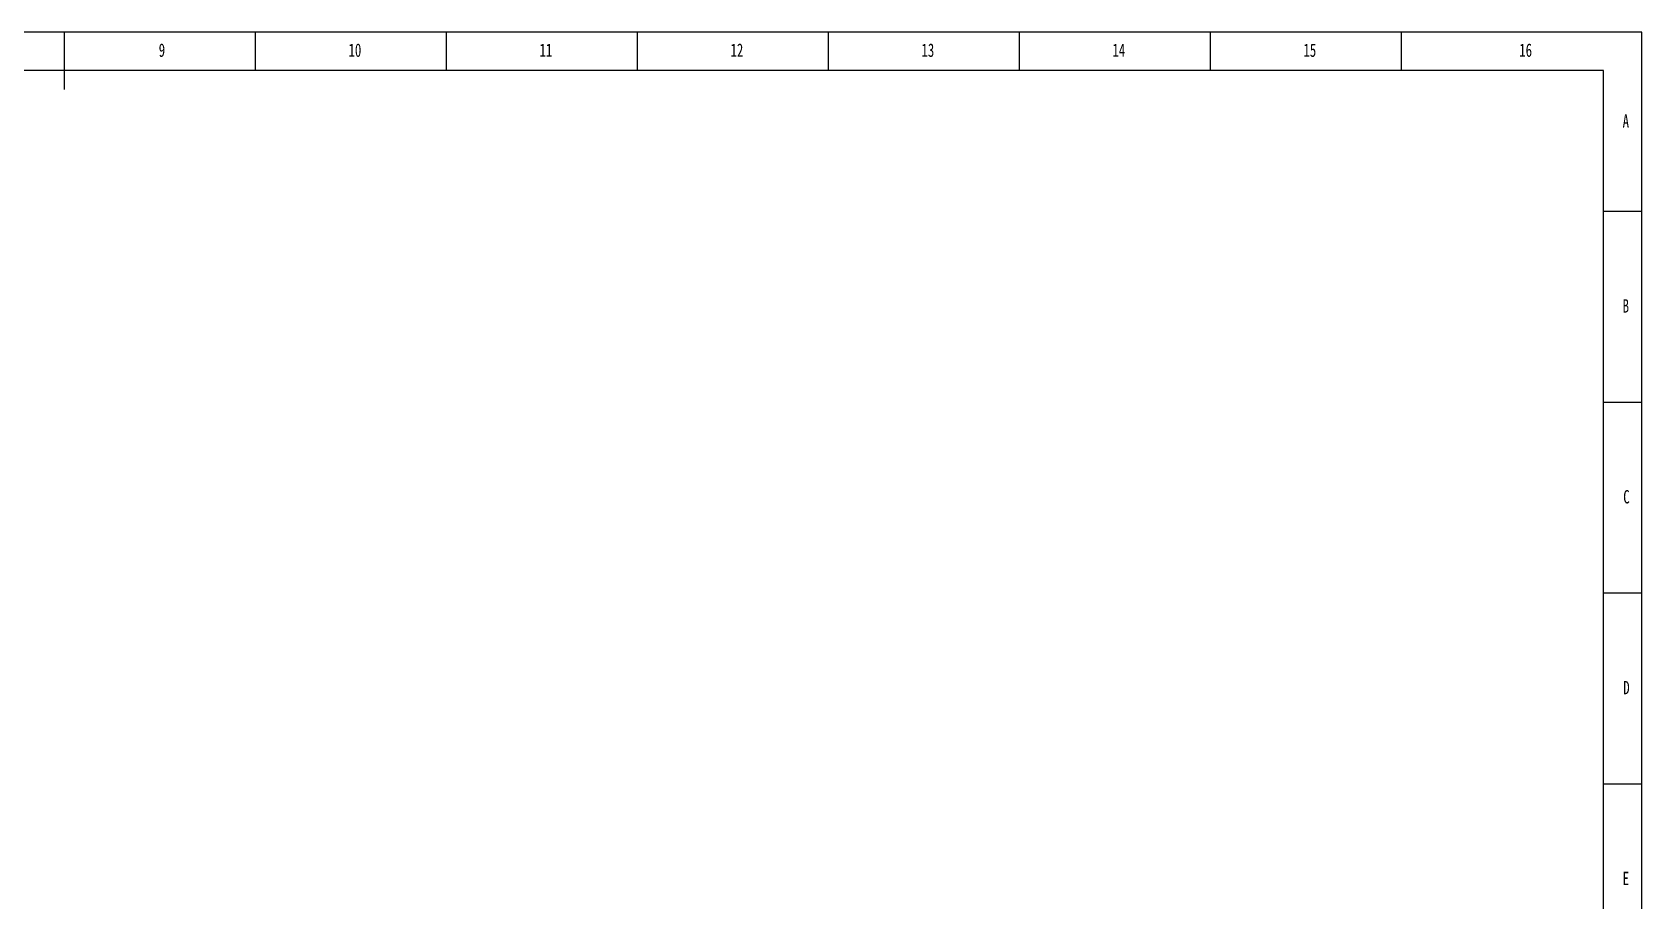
# Model space of a CAD drawing. Header units: millimetres. Extents: x 0 to 841, y 0 to 2287.
# Drawn here: x 419.6 to 841, y 366.4 to 594 of the extents above; entities that cross this region are included whole.
import ezdxf

# ---------------------------------------------------------------- set-up
doc = ezdxf.new("R2010")
doc.units = ezdxf.units.MM
doc.layers.add('10', color=7, linetype='Continuous')
doc.layers.add('5', color=7, linetype='Continuous')
doc.styles.add('SLDTEXTSTYLE4', font='TXT', dxfattribs={"width": 0.7})

msp = doc.modelspace()

# ---------------------------------------------------------------- linework, layer by layer
at = {"layer": '5', "color": 7}
for p, q in [((841, 594), (0, 594)), ((841, 0), (841, 594))]:
    msp.add_line(p, q, dxfattribs=at)
at = {"layer": '5', "lineweight": 25}
msp.add_line((428, 594), (428, 579), dxfattribs=at)
at = {"layer": '5'}
for p, q in [((478, 594), (478, 584)), ((528, 594), (528, 584)), ((578, 594), (578, 584)), ((628, 594), (628, 584)), ((678, 594), (678, 584)), ((728, 594), (728, 584)), ((778, 594), (778, 584)), ((841, 547), (831, 547)), ((841, 497), (831, 497)), ((841, 447), (831, 447)), ((841, 397), (831, 397))]:
    msp.add_line(p, q, dxfattribs=at)
at = {"layer": '5', "color": 7, "lineweight": 25}
for p, q in [((831, 584), (25, 584)), ((831, 10), (831, 584))]:
    msp.add_line(p, q, dxfattribs=at)

# ---------------------------------------------------------------- texts
at = {"layer": '10', "char_height": 3.5, "attachment_point": 2, "style": 'SLDTEXTSTYLE4'}
for s, insert in [('9', (453.55, 591.04)), ('10', (504.09, 591.04)), ('11', (554.09, 591.04)), ('12', (604.09, 591.04)), ('13', (654.09, 591.04)), ('14', (704.09, 591.04)), ('15', (754.09, 591.04)), ('16', (810.59, 591.04)), ('A', (836.82, 572.48)), ('B', (836.82, 524.04)), ('C', (836.98, 474.04)), ('D', (836.98, 424.04)), ('E', (836.82, 374.04))]:
    msp.add_mtext(s, dxfattribs=dict(at, insert=insert))

doc.saveas('drawing.dxf')
